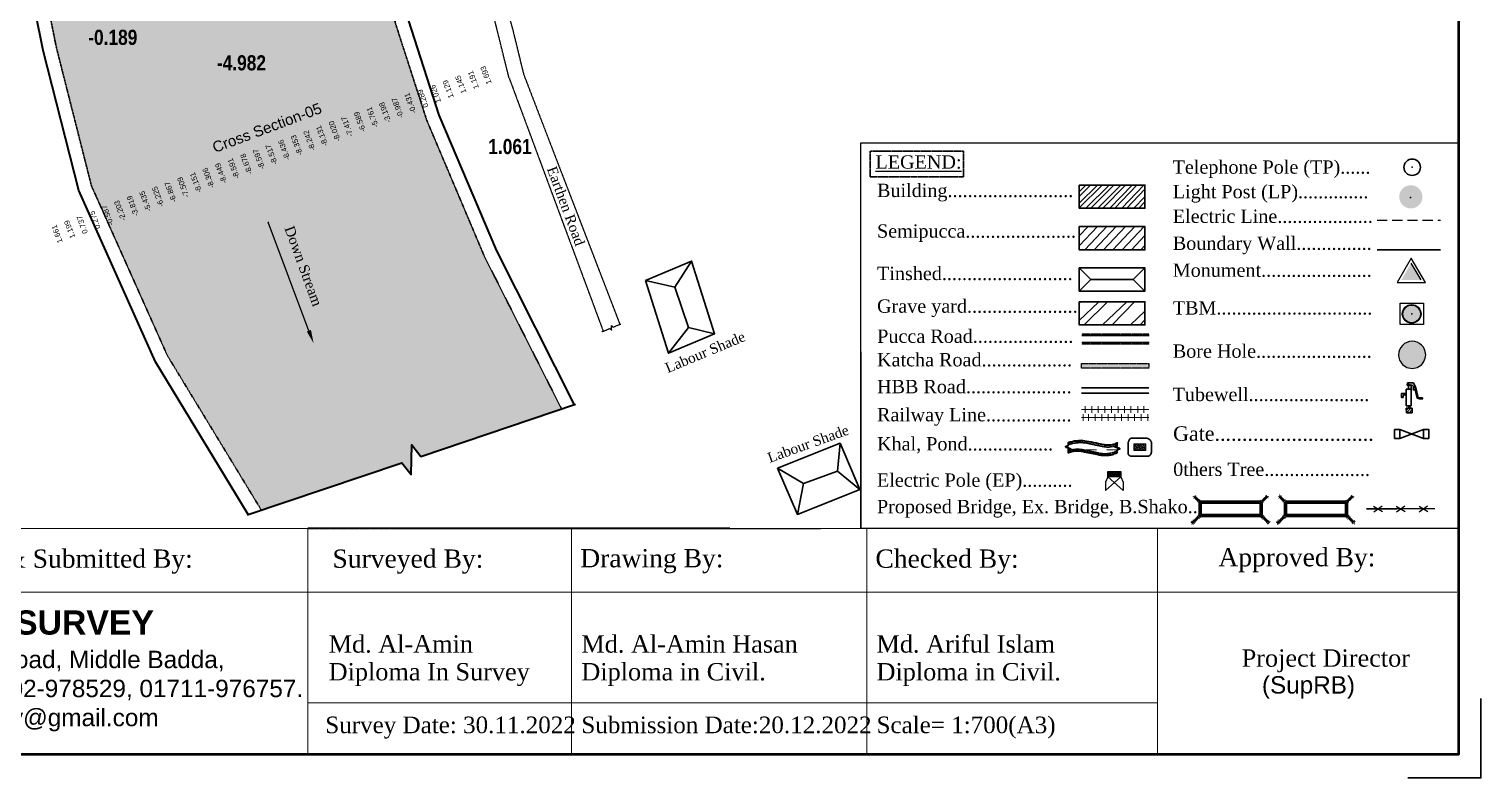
# Model space of a CAD drawing. Header units: inches. Extents: x 215676 to 3518780154, y 2761699 to 325936546.
# Drawn here: x 111645690 to 111861516, y 9910348 to 10021723 of the extents above; entities that cross this region are included whole.
import ezdxf
from ezdxf import colors
from ezdxf.entities.mleader import LeaderData, LeaderLine
from ezdxf.enums import TextEntityAlignment as Align
from ezdxf.math import Vec2, Vec3

# ---------------------------------------------------------------- set-up
doc = ezdxf.new("R2010")
doc.units = ezdxf.units.IN
doc.header["$LTSCALE"] = 20
doc.header["$MEASUREMENT"] = 0
doc.linetypes.add('DASHED', pattern=[0.75, 0.5, -0.25])
doc.linetypes.add('DASHED2', pattern=[0.375, 0.25, -0.125])
for name, color, linetype in [('BM_TBM', 1, 'Continuous'), ('BORE HOLE', 1, 'Continuous'), ('Chainage_TXT', 7, 'Continuous'), ('ELECTRIC POLE', 1, 'Continuous'), ('Electric_Line', 18, 'Continuous'), ('Grave yard', 88, 'Continuous'), ('HBB ROAD', 192, 'Continuous'), ('Layout_Text', 7, 'Continuous'), ('LIGHT_POST', 1, 'Continuous'), ('OTHER', 7, 'Continuous'), ('Pond', 132, 'Continuous'), ('proposed', 1, 'Continuous'), ('RL', 1, 'Continuous'), ('TBM', 1, 'Continuous'), ('Telephone_Pole', 70, 'Continuous'), ('Text', 7, 'Continuous'), ('TEXTO', 7, 'Continuous'), ('Tubewell', 112, 'Continuous')]:
    doc.layers.add(name, color=color, linetype=linetype)
for name, color, linetype, lineweight in [('Boundary wall', 3, 'Continuous', 30), ('BUILDING', 5, 'Continuous', 30), ('Ex. Bridge', 212, 'DASHED', 30), ('Gate', 7, 'Continuous', 30), ('KATCHA ROAD', 7, 'Continuous', 20), ('KHAL+RIVER BANK', 160, 'Continuous', 18), ('Pucca Road', 1, 'Continuous', 30), ('Railway Line', 220, 'Continuous', 25), ('SEMI_PUCCA', 66, 'Continuous', 30), ('SHED', 7, 'Continuous', 30), ('Water Body', 4, 'Continuous', 18), ('Water Line', 4, 'DASHED', 18)]:
    doc.layers.add(name, color=color, linetype=linetype, lineweight=lineweight)
doc.styles.add('MtXpl_Arial_Narrow', font='ARIALNB.TTF')
doc.styles.get("Standard").update_dxf_attribs({"font": 'times.ttf', "height": 1})
doc.styles.add('SWIS', font='times.ttf')
doc.styles.add('text', font='arial.ttf')
doc.styles.add('TR', font='times.ttf')

# ---------------------------------------------------------------- blocks, each defined once
blk = doc.blocks.new('sdfsd')
at = {"layer": 'Tubewell', "color": 0, "lineweight": 30}
for p, q in [((685271.43, 2622810.67), (685271.44, 2622808.78)), ((685271.99, 2622810.67), (685271.43, 2622810.67)), ((685271.57, 2622811.42), (685271.53, 2622811.13)), ((685271.53, 2622811.13), (685271.71, 2622811.08)), ((685271.65, 2622811.42), (685271.57, 2622811.42)), ((685271.65, 2622811.42), (685272.24, 2622811.4)), ((685271.71, 2622810.95), (685271.71, 2622811.21)), ((685271.71, 2622811.08), (685271.77, 2622811.12)), ((685271.71, 2622810.67), (685271.71, 2622810.95)), ((685271.91, 2622811.17), (685271.77, 2622811.12)), ((685272.11, 2622811.14), (685271.91, 2622811.17)), ((685271.98, 2622811.16), (685271.99, 2622810.67)), ((685272.01, 2622811.16), (685271.98, 2622811.16)), ((685271.99, 2622810.67), (685272.02, 2622810.67)), ((685272, 2622808.79), (685271.99, 2622810.67)), ((685272.02, 2622810.67), (685272.01, 2622811.16)), ((685272.27, 2622810.99), (685272.11, 2622811.14)), ((685272.21, 2622810.69), (685272.34, 2622810.75)), ((685272.26, 2622810.59), (685272.21, 2622810.69)), ((685272.24, 2622811.4), (685272.48, 2622810.92)), ((685272.43, 2622810.65), (685272.26, 2622810.59)), ((685272.34, 2622810.75), (685272.27, 2622810.99)), ((685272.56, 2622810.12), (685272.43, 2622810.65)), ((685272.48, 2622810.92), (685272.64, 2622810.36)), ((685271.07, 2622810.19), (685270.88, 2622810.18)), ((685270.88, 2622810.18), (685270.88, 2622809.78)), ((685270.88, 2622810.18), (685270.88, 2622810.18)), ((685270.88, 2622809.77), (685271.1, 2622809.78)), ((685271.43, 2622810.2), (685271.07, 2622810.19)), ((685271.1, 2622809.78), (685271.11, 2622810.06)), ((685271.11, 2622810.06), (685271.43, 2622810.06)), ((685272.68, 2622809.65), (685272.56, 2622810.12)), ((685272.64, 2622810.36), (685272.79, 2622809.73)), ((685272.93, 2622809.58), (685272.68, 2622809.65)), ((685272.79, 2622809.73), (685273.14, 2622809.71)), ((685273.3, 2622809.58), (685272.93, 2622809.58)), ((685273.14, 2622809.71), (685273.25, 2622809.76)), ((685273.25, 2622809.76), (685273.3, 2622809.58)), ((685271.44, 2622808.78), (685272, 2622808.79)), ((685271.44, 2622808.54), (685271.45, 2622808)), ((685272.1, 2622808.54), (685271.44, 2622808.54)), ((685271.45, 2622808.35), (685271.62, 2622808.54)), ((685271.45, 2622808.01), (685271.94, 2622808.54)), ((685271.45, 2622808), (685272.11, 2622808.01)), ((685271.72, 2622808.78), (685271.72, 2622808.54)), ((685271.72, 2622808.54), (685271.84, 2622808.54)), ((685271.76, 2622808.01), (685272.11, 2622808.38)), ((685271.84, 2622808.54), (685271.84, 2622808.78)), ((685272.08, 2622808.01), (685272.11, 2622808.04)), ((685272.11, 2622808.01), (685272.1, 2622808.54))]:
    blk.add_line(p, q, dxfattribs=at)
for centre, major_axis, ratio, start_param, end_param in [((685271.71, 2622811.21), (0.0253, 0.0253), 1, 6.28318530692002, 12.56637061409961), ((685270.99, 2622809.78), (0.111, 0.001), 0.503998, 3.140941, 6.283186)]:
    blk.add_ellipse(centre, major_axis=major_axis, ratio=ratio, start_param=start_param, end_param=end_param, dxfattribs=at)
blk = doc.blocks.new('eeee')
at = {"layer": 'ELECTRIC POLE'}
for p, q in [((353314.02, 2673550.96), (353313.7, 2673550.26)), ((353313.7, 2673549.12), (353315.74, 2673550.96)), ((353313.7, 2673550.26), (353313.7, 2673549.12)), ((353314.02, 2673551.65), (353315.74, 2673551.65)), ((353314.02, 2673550.96), (353314.02, 2673551.65)), ((353315.74, 2673550.96), (353314.02, 2673550.96)), ((353316.06, 2673549.12), (353314.02, 2673550.96)), ((353315.74, 2673551.65), (353315.74, 2673550.96)), ((353315.74, 2673550.96), (353316.06, 2673550.26)), ((353316.06, 2673550.26), (353316.06, 2673549.12))]:
    blk.add_line(p, q, dxfattribs=at)
blk.add_solid([(353314.02, 2673551.65), (353315.74, 2673551.65), (353314.02, 2673550.96), (353315.74, 2673550.96)], dxfattribs=at)
blk = doc.blocks.new('dsfsd')
at = {"layer": 'LIGHT_POST'}
h = blk.add_hatch(color=5, dxfattribs=at)
h.set_gradient(color1=(0, 0, 255), color2=(56, 172, 6), tint=1, name='SPHERICAL')
edge = h.paths.add_edge_path()
edge.add_ellipse((726561.434, 2601765.061), major_axis=(-0.522, 0.522), ratio=1, start_angle=225, end_angle=405)
edge.add_ellipse((726561.434, 2601765.061), major_axis=(-0.522, 0.522), ratio=1, start_angle=45, end_angle=225)
blk.add_point((726561.423, 2601765.025), dxfattribs=at)
blk = doc.blocks.new('dffmhdsrt')
at = {"layer": 'RL', "lineweight": 5, "style": 'text'}
for s, p in [('1.661', (773047.05, 2500611.95)), ('1.199', (773049.05, 2500611.95)), ('0.737', (773051.05, 2500611.95)), ('0.275', (773053.05, 2500611.95)), ('-0.587', (773055.05, 2500611.95)), ('-2.203', (773057.05, 2500611.95)), ('-3.819', (773059.05, 2500611.95)), ('-5.435', (773061.05, 2500611.95)), ('-6.225', (773063.05, 2500611.95)), ('-6.867', (773065.05, 2500611.95)), ('-7.509', (773067.05, 2500611.95)), ('-8.151', (773069.05, 2500611.95)), ('-8.306', (773071.05, 2500611.95)), ('-8.449', (773073.05, 2500611.95)), ('-8.591', (773075.05, 2500611.95)), ('-8.678', (773077.05, 2500611.95)), ('-8.597', (773079.05, 2500611.95)), ('-8.517', (773081.05, 2500611.95)), ('-8.436', (773083.05, 2500611.95)), ('-8.353', (773085.05, 2500611.95)), ('-8.242', (773087.05, 2500611.95)), ('-8.131', (773089.05, 2500611.95)), ('-8.020', (773091.05, 2500611.95)), ('-7.417', (773093.05, 2500611.95)), ('-6.589', (773095.05, 2500611.95)), ('-5.761', (773097.05, 2500611.95)), ('-3.198', (773099.05, 2500611.95)), ('-0.987', (773101.05, 2500611.95)), ('-0.431', (773103.05, 2500611.95)), ('0.289', (773105.05, 2500611.95)), ('1.026', (773107.05, 2500611.95)), ('1.129', (773109.05, 2500611.95)), ('1.145', (773111.05, 2500611.95)), ('1.191', (773113.05, 2500611.95)), ('1.693', (773115.05, 2500611.95))]:
    blk.add_text(s, height=0.8, rotation=90, dxfattribs=at).set_placement(p, align=Align.MIDDLE_CENTER)

msp = doc.modelspace()

# ---------------------------------------------------------------- hatches: boundary and pattern name
at = {"layer": 'BM_TBM', "ltscale": 0.2}
h = msp.add_hatch(color=2, dxfattribs=at)
h.set_gradient(color1=(255, 255, 0), color2=(255, 255, 92), one_color=1, tint=0.68)
edge = h.paths.add_edge_path()
edge.add_ellipse((111851216, 9979351), major_axis=(942, 942), ratio=1, start_angle=0, end_angle=360)
h = msp.add_hatch(color=2, dxfattribs=at)
h.set_gradient(color1=(255, 255, 0), color2=(255, 255, 92), one_color=1, tint=0.68)
edge = h.paths.add_edge_path()
edge.add_ellipse((111851216, 9979351), major_axis=(942, 942), ratio=1, start_angle=0, end_angle=360)
at = {"layer": 'BORE HOLE', "ltscale": 0.2}
msp.add_hatch(color=256, dxfattribs=at).paths.add_polyline_path([(111853144, 9974043, 1), (111849424, 9972497, 1)])
at = {"layer": 'BUILDING', "lineweight": 20, "ltscale": 0.2}
h = msp.add_hatch(dxfattribs=at)
h.set_pattern_fill('ANSI32', color=256, scale=3371.745232, style=0)
h.set_pattern_definition([(45, (-285288904.3, -2994884783.1), (-894.0689693, 894.0689693), []), (45, (-285288308.2, -2994884783.1), (-894.0689693, 894.0689693), [])])
h.paths.add_polyline_path([(111801795, 9998517), (111811569, 9998517), (111811569, 9995059), (111801795, 9995059)])
edge = h.paths.add_edge_path(flags=17)
edge.add_line((111801795, 9998450), (111801862, 9998517))
at = {"layer": 'Grave yard', "lineweight": 25, "ltscale": 0.2}
h = msp.add_hatch(dxfattribs=at)
h.set_pattern_fill('ANSI32', color=256, scale=7867.436202)
h.set_pattern_definition([(45, (-660726829.5, -2490519583), (-2086.1690583, 2086.1690583), []), (45, (-660725438.7, -2490519583), (-2086.1690583, 2086.1690583), [])])
h.paths.add_polyline_path([(111801795, 9981178), (111811569, 9981178), (111811569, 9977720), (111801795, 9977720)])
edge = h.paths.add_edge_path()
edge.add_line((111811552, 9977720), (111811569, 9977737))
at = {"layer": 'KATCHA ROAD', "linetype": 'DASHED2', "lineweight": 25, "ltscale": 2}
msp.add_hatch(color=256, dxfattribs=at).paths.add_polyline_path([(111802137, 9971964), (111812154, 9971964), (111812154, 9971268), (111802137, 9971268)])
at = {"layer": 'SEMI_PUCCA', "lineweight": 25, "ltscale": 0.2}
h = msp.add_hatch(dxfattribs=at)
h.set_pattern_fill('ANSI31', color=256, scale=7867.436202)
h.set_pattern_definition([(45, (-226159512.9, -3609152948.2), (-695.3896861, 695.3896861), [])])
h.paths.add_polyline_path([(111801795, 9992343), (111811569, 9992343), (111811569, 9988885), (111801795, 9988885)])
edge = h.paths.add_edge_path()
edge.add_line((111811552, 9988885), (111811569, 9988902))
at = {"layer": 'Water Line', "linetype": 'Continuous', "lineweight": 9, "ltscale": 15, "true_color": 0x7aafdf}
h = msp.add_hatch(dxfattribs=at)
h.set_pattern_fill('ANSI33', color=143, scale=8000, angle=25)
h.set_pattern_definition([(70, (-660726829.5, -2490519582.9), (-1879.3852416, 684.0402867), []), (70, (-660725547.8, -2490518985.2), (-1879.3852416, 684.0402867), [1000, -500])])
h.paths.add_polyline_path([(111698686, 10106720), (111703831, 10147010), (111674947, 10147182), (111674209, 10149247), (111672685, 10145135), (111671947, 10147200), (111643068, 10147372), (111641080, 10133921), (111639459, 10123324), (111638763, 10104002), (111639726, 10086913), (111641247, 10065253), (111641417, 10064128), (111696631, 10059825), (111696488, 10073361), (111697961, 10093955)])
h.paths.add_polyline_path([(111696631, 10059825), (111641417, 10064128), (111642394, 10057649), (111696820, 10052655), (111696684, 10054856)])
h.paths.add_polyline_path([(111696820, 10052655), (111642394, 10057649), (111643670, 10049186), (111649748, 10018993), (111654974, 9998380), (111666256, 9973153), (111680225, 9950177), (111701104, 9957213), (111702473, 9955499), (111702578, 9959884), (111703947, 9958171), (111724854, 9965216), (111713389, 9987882), (111704795, 10008198), (111700132, 10022643), (111697639, 10039384)])
h.paths.add_polyline_path([(111661338, 10126598), (111662249, 10115112), (111666172, 10115724), (111665261, 10127211)], flags=16)

# ---------------------------------------------------------------- linework, layer by layer
at = {"linetype": 'DASHED', "lineweight": 30}
for p, q in [((111784604, 10003582, 0), (111770708, 10003582, 0)), ((111784604, 9999762, 0), (111784604, 10003582, 0)), ((111770708, 9999762, 0), (111784604, 9999762, 0))]:
    msp.add_line(p, q, dxfattribs=at)
at = {"linetype": 'DASHED', "lineweight": 25}
for p, q in [((111858224, 9983467, 0), (111858224, 9947473, 0)), ((111687117, 9947470, 0), (111740170, 9947470, 0))]:
    msp.add_line(p, q, dxfattribs=at)
at = {"lineweight": 15}
for p, q in [((111769336, 9947471, 0), (111769336, 9973715, 0)), ((111505424, 9947470, 0), (111858224, 9947470, 0)), ((111726340, 9947470, 0), (111726340, 9913893, 0)), ((111770216, 9947470, 0), (111770216, 9913892, 0)), ((111813452, 9947470, 0), (111813452, 9913892, 0)), ((111858224, 9947470, 0), (111858224, 9913892, 0)), ((111857917, 9937978, 0), (111600076, 9937979, 0)), ((111813452, 9921532, 0), (111687117, 9921533, 0))]:
    msp.add_line(p, q, dxfattribs=at)
at = {"lineweight": 25}
for p, q in [((111769336, 9973714, 0), (111769336, 9947470, 0)), ((111700387, 9947464, 0), (111763318, 9947464, 0))]:
    msp.add_line(p, q, dxfattribs=at)
msp.add_lwpolyline([(111505424, 9913893), (111858224, 9913893), (111858224, 10163373), (111505424, 10163373)], close=True)
at = {"lineweight": 50}
msp.add_lwpolyline([(111505424, 9913893), (111858224, 9913893), (111858224, 10163373), (111505424, 10163373)], close=True, dxfattribs=at)
at = {"lineweight": 25, "elevation": 0}
for points in [[(111769336, 10004783), (111858224, 10004783)], [(111858224, 10004781), (111858224, 9947471), (111858224, 9983467)]]:
    msp.add_lwpolyline(points, dxfattribs=at)
at = {"elevation": 0}
msp.add_lwpolyline([(111769336, 10004783), (111858224, 10004783), (111858224, 9947471), (111769336, 9947471)], close=True, dxfattribs=at)
at = {"linetype": 'DASHED', "lineweight": 30, "elevation": 0}
msp.add_lwpolyline([(111770708, 10003582), (111770708, 9999762)], close=True, dxfattribs=at)
at = {"lineweight": 15, "elevation": 0}
msp.add_lwpolyline([(111858224, 9963863), (111858224, 9947471)], dxfattribs=at)
at = {"elevation": 636}
msp.add_lwpolyline([(111854653, 9950369), (111844520, 9950369), (111849033, 9950369)], dxfattribs=at)
at = {"lineweight": 25}
msp.add_lwpolyline([(111749883, 9947472), (111687117, 9947472)], close=True, dxfattribs=at)
at = {"lineweight": 15}
msp.add_lwpolyline([(111687117, 9913893), (111687117, 9947470), (111749884, 9947470)], dxfattribs=at)
at = {"layer": 'BM_TBM', "elevation": -2754}
msp.add_lwpolyline([(111849516, 9980970), (111852959, 9980970), (111852959, 9977775), (111849516, 9977775)], close=True, dxfattribs=at)
at = {"layer": 'BM_TBM'}
for major_axis, start_param, end_param in [((942, 942), 5.497787143045644, 11.78097245022523), ((942, 942), 5.497787143045644, 11.78097245022523), ((-988, 988), 3.9269908, 10.2101761), ((-988, 988), 3.9269908, 10.2101761), ((972, 972), 5.497787143196285, 11.78097245037587), ((972, 972), 5.497787143196285, 11.78097245037587), ((957, 957), 5.497787143116517, 11.7809724502961), ((957, 957), 5.497787143116517, 11.7809724502961), ((-926, 926), 3.9269908, 10.2101761), ((-926, 926), 3.9269908, 10.2101761)]:
    msp.add_ellipse((111851216, 9979351, 9179), major_axis=major_axis, ratio=1, start_param=start_param, end_param=end_param, dxfattribs=at)
msp.add_point((111851216, 9979351, 9179), dxfattribs=at)
msp.add_point((111851216, 9979351, 9179), dxfattribs=at)
at = {"layer": 'BORE HOLE', "elevation": 0}
msp.add_lwpolyline([(111853144, 9974043, 1), (111849424, 9972497, 1)], format="xyb", close=True, dxfattribs=at)
at = {"layer": 'Boundary wall', "lineweight": 30}
msp.add_line((111846091, 9988869, 0), (111855515, 9988869, 0), dxfattribs=at)
at = {"layer": 'BUILDING', "lineweight": 20}
msp.add_line((111801795, 9998450, 0), (111801862, 9998517, 0), dxfattribs=at)
at = {"layer": 'BUILDING', "lineweight": 30, "elevation": 0}
msp.add_lwpolyline([(111801795, 9998517), (111811569, 9998517), (111811569, 9995059), (111801795, 9995059)], close=True, dxfattribs=at)
at = {"layer": 'Defpoints', "color": 1, "linetype": 'Continuous', "lineweight": 30}
msp.add_lwpolyline([(111861516, 9922173), (111861511, 9910348), (111850624, 9910353)], dxfattribs=at)
at = {"layer": 'Electric_Line', "color": 6, "linetype": 'DASHED2', "lineweight": 25, "ltscale": 300}
msp.add_line((111846091, 9993322, 0), (111855515, 9993322, 0), dxfattribs=at)
at = {"layer": 'Ex. Bridge', "linetype": 'DASHED', "lineweight": 100, "ltscale": 2, "extrusion": (-1.4067e-14, -0.31995, 0.947434), "elevation": -3183019}
for points in [[(111842466, 9429514), (111841508, 9428556), (111841508, 9426495), (111832483, 9426495), (111832483, 9428556), (111831525, 9429514)], [(111831244, 9425256), (111832483, 9426495), (111832483, 9428556), (111841508, 9428556), (111841508, 9426495), (111842747, 9425256)]]:
    msp.add_lwpolyline(points, dxfattribs=at)
at = {"layer": 'Gate'}
for p, q in [((111852959, 9962185, 0), (111849471, 9960841, 0)), ((111849471, 9962185, 0), (111852959, 9960841, 0))]:
    msp.add_line(p, q, dxfattribs=at)
at = {"layer": 'Gate', "lineweight": 30, "elevation": 0}
for points in [[(111848681, 9962185), (111849471, 9962185), (111849471, 9960841), (111848681, 9960841)], [(111852959, 9962185), (111853748, 9962185), (111853748, 9960841), (111852959, 9960841)]]:
    msp.add_lwpolyline(points, close=True, dxfattribs=at)
at = {"layer": 'Grave yard', "lineweight": 30, "elevation": 0}
msp.add_lwpolyline([(111801795, 9981178), (111811569, 9981178), (111811569, 9977720), (111801795, 9977720)], close=True, dxfattribs=at)
at = {"layer": 'HBB ROAD', "lineweight": 30, "ltscale": 180}
for p, q in [((111802137, 9968347, 0), (111812154, 9968347, 0)), ((111812154, 9967551, 0), (111802137, 9967551, 0))]:
    msp.add_line(p, q, dxfattribs=at)
at = {"layer": 'KATCHA ROAD', "linetype": 'DASHED2', "lineweight": 25, "ltscale": 2}
for p, q in [((111732290, 9976929, 6926), (111732259, 9977659, 6926)), ((111732259, 9977659, 6926), (111732506, 9977389, 6926)), ((111732043, 9977198, 6926), (111732290, 9976929, 6926)), ((111812184, 9976356, 0), (111802167, 9976356, 0)), ((111812184, 9974867, 0), (111802167, 9974867, 0))]:
    msp.add_line(p, q, dxfattribs=at)
for points, elevation in [([(111717061, 10014417), (111714943, 10022924), (111712663, 10033577), (111712126, 10041101), (111712062, 10047585), (111712251, 10048922), (111715076, 10050871), (111716645, 10052374), (111718771, 10055221), (111718771, 10055221)], 10989), ([(111724952, 10051976), (111720720, 10052367), (111717784, 10050313), (111715747, 10046549), (111714848, 10041517), (111714669, 10034865), (111715641, 10028691), (111717615, 10021507), (111719207, 10014973), (111733512, 9977805)], 10989), ([(111717061, 10014417), (111731037, 9976783)], 2863), ([(111732506, 9977389), (111733678, 9977874)], 6926), ([(111730871, 9976714), (111732043, 9977198)], 2863)]:
    msp.add_lwpolyline(points, dxfattribs=dict(at, elevation=elevation))
at = {"layer": 'KATCHA ROAD', "linetype": 'DASHED2', "lineweight": 25, "ltscale": 2, "elevation": 0}
msp.add_lwpolyline([(111802137, 9971964), (111812154, 9971964), (111812154, 9971268), (111802137, 9971268)], close=True, dxfattribs=at)
at = {"layer": 'KHAL+RIVER BANK', "lineweight": 40, "ltscale": 15}
for points in [[(111678283, 9949522), (111664481, 9972221), (111653078, 9997721), (111647797, 10018550), (111641699, 10048840), (111639258, 10065034), (111637730, 10086786), (111636761, 10103982), (111637464, 10123512), (111639102, 10134218), (111641048, 10147384)], [(111726769, 9965861), (111715204, 9988724), (111706672, 10008896), (111702086, 10023101), (111699630, 10039593), (111698683, 10054929), (111698489, 10073300), (111699957, 10093827), (111700679, 10106536), (111705846, 10146998)], [(111678112, 9949465), (111701104, 9957213), (111702473, 9955499), (111702578, 9959884), (111703947, 9958171), (111726939, 9965919)]]:
    msp.add_lwpolyline(points, dxfattribs=at)
msp.add_ellipse((111812826, 10005185, 0), major_axis=(33546, 33546), ratio=1, start_param=3.7031152, end_param=3.7490135, dxfattribs=at)
msp.add_rational_spline([(111804427, 9958494, 0), (111805987, 9958052, 0), (111807460, 9958728, 0), (111807460, 9958949, 0), (111807460, 9959171, 0), (111807654, 9959241, 0), (111807847, 9959311, 0), (111807460, 9959452, 0), (111807074, 9959593, 0), (111807267, 9959663, 0), (111807460, 9959733, 0), (111807460, 9959948, 0), (111807460, 9960163, 0), (111806355, 9959587, 0), (111805163, 9959951, 0), (111804070, 9960146, 0), (111802988, 9960393, 0), (111801584, 9960646, 0), (111800231, 9960196, 0), (111800182, 9960180, 0), (111800132, 9960163, 0), (111800132, 9959948, 0), (111800132, 9959733, 0), (111799939, 9959663, 0), (111799746, 9959593, 0), (111800132, 9959452, 0), (111800519, 9959311, 0), (111800325, 9959241, 0), (111800132, 9959171, 0), (111800132, 9958956, 0), (111800132, 9958741, 0), (111800182, 9958757, 0), (111800231, 9958774, 0), (111801243, 9959111, 0), (111802294, 9958928, 0)], [1, 0.938247027296, 1, 1, 1, 1, 1, 1, 1, 1, 1, 1, 1, 0.9255718505, 1, 0.999710047853, 1, 0.968943318999, 1, 1, 1, 1, 1, 1, 1, 1, 1, 1, 1, 1, 1, 1, 1, 0.969774783837, 1], degree=2, knots=[0, 0, 0, 0.7065365, 0.7065365, 1.7065365, 1.7065365, 2.7065365, 2.7065365, 3.7065365, 3.7065365, 4.7065365, 4.7065365, 5.7065365, 5.7065365, 6.4830424, 6.4830424, 6.531206, 6.531206, 7.0309561, 7.0309561, 8.0309561, 8.0309561, 9.0309561, 9.0309561, 10.0309561, 10.0309561, 11.0309561, 11.0309561, 12.0309561, 12.0309561, 13.0309561, 13.0309561, 14.0309561, 14.0309561, 14.5239366, 14.5239366, 14.5239366], dxfattribs=at)
at = {"layer": 'OTHER'}
for p, q in [((111845559, 9950782, 636), (111846860, 9949956, 636)), ((111845595, 9949904, 636), (111846823, 9950835, 636)), ((111848936, 9950782, 636), (111850237, 9949956, 636)), ((111848973, 9949904, 636), (111850201, 9950835, 636)), ((111852314, 9950782, 636), (111853615, 9949956, 636)), ((111852351, 9949904, 636), (111853579, 9950835, 636))]:
    msp.add_line(p, q, dxfattribs=at)
at = {"layer": 'Pond', "lineweight": 30}
msp.add_rational_spline([(111809054, 9960214, 0), (111809054, 9960214, 0), (111809054, 9959739, 0), (111809054, 9959264, 0), (111809054, 9958789, 0), (111809033, 9958637, 0), (111809077, 9958490, 0), (111809178, 9958375, 0), (111809279, 9958259, 0), (111809419, 9958196, 0), (111809572, 9958196, 0), (111810322, 9958196, 0), (111811072, 9958196, 0), (111811822, 9958196, 0), (111811998, 9958166, 0), (111812171, 9958213, 0), (111812308, 9958329, 0), (111812444, 9958445, 0), (111812519, 9958607, 0), (111812519, 9958786, 0), (111812519, 9959294, 0), (111812519, 9959802, 0), (111812519, 9960310, 0), (111812374, 9960682, 0), (111812040, 9960901, 0), (111811641, 9960887, 0), (111811022, 9960887, 0), (111810403, 9960887, 0), (111809784, 9960887, 0), (111809593, 9960902, 0), (111809412, 9960840, 0), (111809271, 9960710, 0), (111809054, 9960214, 0), (111809054, 9960214, 0)], [1, 1, 1, 1, 1, 0.940358894327, 0.940358894327, 1, 0.940358894327, 0.940358894327, 1, 1, 1, 1, 0.938106588185, 0.938106588185, 1, 0.938106588185, 0.938106588185, 1, 1, 1, 1, 0.876912348692, 0.876912348692, 1, 1, 1, 1, 0.943928571938, 0.943928571938, 1, 1, 1], degree=3, knots=[0, 0, 0, 0, 0.5, 1, 1, 1, 1.852424, 1.852424, 1.852424, 2.7048479, 2.7048479, 2.7048479, 3.7048479, 3.7048479, 3.7048479, 4.5734713, 4.5734713, 4.5734713, 5.4420947, 5.4420947, 5.4420947, 6.4420947, 6.4420947, 6.4420947, 7.6769565, 7.6769565, 7.6769565, 8.6769565, 8.6769565, 8.6769565, 9.503096, 9.503096, 10.3292356, 10.3292356, 10.3292356, 10.3292356], dxfattribs=at)
at = {"layer": 'proposed', "linetype": 'DASHED', "lineweight": 100, "ltscale": 2, "extrusion": (-1.4067e-14, -0.31995, 0.947434), "elevation": -3183019}
for points in [[(111829778, 9429514), (111828821, 9428556), (111828821, 9426495), (111819795, 9426495), (111819795, 9428556), (111818837, 9429514)], [(111818557, 9425256), (111819795, 9426495), (111819795, 9428556), (111828821, 9428556), (111828821, 9426495), (111830059, 9425256)]]:
    msp.add_lwpolyline(points, dxfattribs=at)
at = {"layer": 'Pucca Road', "ltscale": 0.5}
for p, q in [((111802167, 9976136, 0), (111812184, 9976136, 0)), ((111812184, 9975086, 0), (111802167, 9975086, 0))]:
    msp.add_line(p, q, dxfattribs=at)
at = {"layer": 'Railway Line', "lineweight": 15}
for p, q in [((111812154, 9965139, 0), (111802137, 9965139, 0)), ((111802689, 9964662, 0), (111802689, 9965633, 0)), ((111803669, 9964664, 0), (111803669, 9965635, 0)), ((111804618, 9964664, 0), (111804618, 9965635, 0)), ((111805610, 9964664, 0), (111805610, 9965635, 0)), ((111806611, 9964664, 0), (111806611, 9965635, 0)), ((111807571, 9964664, 0), (111807571, 9965635, 0)), ((111808544, 9964664, 0), (111808544, 9965635, 0)), ((111809472, 9964664, 0), (111809472, 9965635, 0)), ((111810494, 9964664, 0), (111810494, 9965635, 0)), ((111811412, 9964664, 0), (111811412, 9965635, 0)), ((111802137, 9963961, 0), (111812154, 9963961, 0)), ((111802381, 9963449, 0), (111802381, 9964438, 0)), ((111803195, 9963449, 0), (111803195, 9964438, 0)), ((111804165, 9963449, 0), (111804165, 9964438, 0)), ((111805135, 9963449, 0), (111805135, 9964438, 0)), ((111806094, 9963449, 0), (111806094, 9964438, 0)), ((111807086, 9963449, 0), (111807086, 9964438, 0)), ((111808059, 9963449, 0), (111808059, 9964438, 0)), ((111809050, 9963449, 0), (111809050, 9964438, 0)), ((111810020, 9963449, 0), (111810020, 9964438, 0)), ((111811011, 9963449, 0), (111811011, 9964438, 0)), ((111811975, 9963449, 0), (111811975, 9964438, 0))]:
    msp.add_line(p, q, dxfattribs=at)
at = {"layer": 'SEMI_PUCCA', "lineweight": 20}
msp.add_line((111811552, 9988885, 0), (111811569, 9988902, 0), dxfattribs=at)
at = {"layer": 'SEMI_PUCCA', "lineweight": 30, "elevation": 0}
msp.add_lwpolyline([(111801795, 9992343), (111811569, 9992343), (111811569, 9988885), (111801795, 9988885)], close=True, dxfattribs=at)
at = {"layer": 'SHED', "lineweight": 30}
for p, q in [((111801795, 9982743, 0), (111801795, 9986201, 0)), ((111803542, 9984472, 0), (111809821, 9984472, 0))]:
    msp.add_line(p, q, dxfattribs=at)
for points in [[(111737329, 9984310), (111744181, 9987213), (111747592, 9976401), (111740740, 9973498)], [(111756953, 9956413), (111766245, 9960134), (111769205, 9953260), (111759913, 9949539)]]:
    msp.add_lwpolyline(points, close=True, dxfattribs=at)
for points in [[(111737329, 9984310), (111741699, 9983322), (111744181, 9987213), (111741699, 9983322), (111743730, 9977316), (111740740, 9973498), (111743730, 9977316), (111747592, 9976401)], [(111756953, 9956413), (111760830, 9954119), (111759913, 9949539), (111760830, 9954119), (111765842, 9955962), (111766245, 9960134), (111765842, 9955962), (111769205, 9953260)]]:
    msp.add_lwpolyline(points, dxfattribs=at)
at = {"layer": 'SHED', "lineweight": 30, "elevation": 0}
msp.add_lwpolyline([(111803542, 9984472), (111801795, 9986201), (111811569, 9986201), (111811569, 9982743), (111801795, 9982743)], close=True, dxfattribs=at)
msp.add_lwpolyline([(111811569, 9986201), (111809821, 9984472), (111811569, 9982743)], dxfattribs=at)
at = {"layer": 'TBM'}
msp.add_line((111852631, 9984412, 67321), (111851155, 9986917, 67321), dxfattribs=at)
at = {"layer": 'TBM', "lineweight": 25, "elevation": 67321}
msp.add_lwpolyline([(111851155, 9987627), (111849048, 9984052), (111853262, 9984052)], close=True, dxfattribs=at)
at = {"layer": 'TBM'}
msp.add_solid([(111849679, 9984412, 67321), (111852631, 9984412, 67321), (111851155, 9986917, 67321)], dxfattribs=at)
at = {"layer": 'Telephone_Pole', "lineweight": 30}
msp.add_ellipse((111851293, 10001169, 0), major_axis=(865, 865), ratio=1, start_param=1.5707963, end_param=7.8539816, dxfattribs=at)
at = {"layer": 'Telephone_Pole'}
msp.add_point((111851293, 10001169, 0), dxfattribs=at)
at = {"layer": 'Water Body', "linetype": 'DASHED2', "lineweight": 30, "ltscale": 15}
for points in [[(111680225, 9950177), (111666256, 9973153), (111654974, 9998380), (111649748, 10018993), (111643670, 10049186), (111641247, 10065253), (111639726, 10086913), (111638763, 10104002), (111639459, 10123324), (111641080, 10133921), (111643068, 10147372)], [(111724854, 9965216), (111713389, 9987882), (111704795, 10008198), (111700132, 10022643), (111697639, 10039384), (111696684, 10054856), (111696488, 10073361), (111697961, 10093955), (111698686, 10106720), (111703831, 10147010)]]:
    msp.add_lwpolyline(points, dxfattribs=at)
for points, weights, knots in [([(111807460, 9959877, 0), (111806322, 9959332, 0), (111805113, 9959695, 0), (111804024, 9959890, 0), (111802945, 9960136, 0), (111801597, 9960378, 0), (111800298, 9959946, 0), (111800215, 9959918, 0), (111800132, 9959891, 0)], [1, 0.932525707428, 1, 0.999714569868, 1, 0.969054367329, 1, 1, 1], [0, 0, 0, 0.7389021, 0.7389021, 0.7866886, 0.7866886, 1.2855399, 1.2855399, 2.2855399, 2.2855399, 2.2855399]), ([(111807460, 9958990, 0), (111806022, 9958283, 0), (111804481, 9958724, 0), (111803405, 9958917, 0), (111802340, 9959160, 0), (111801228, 9959355, 0), (111800156, 9958998, 0), (111800144, 9958994, 0), (111800132, 9958990, 0)], [1, 0.933133648373, 1, 0.999732328827, 1, 0.969604215401, 1, 1, 1], [0, 0, 0, 0.7355277, 0.7355277, 0.7818036, 0.7818036, 1.2761802, 1.2761802, 2.2761802, 2.2761802, 2.2761802])]:
    msp.add_rational_spline(points, weights, degree=2, knots=knots, dxfattribs=at)
at = {"layer": 'Water Line'}
msp.add_line((111800132, 9959124, 4136), (111800616, 9959124, 4136), dxfattribs=at)
at = {"layer": 'Water Line', "color": 152, "true_color": 0x2776bb}
for p, q in [((111802849, 9959124, 4136), (111804356, 9959124, 4136)), ((111805864, 9959124, 4136), (111807371, 9959124, 4136))]:
    msp.add_line(p, q, dxfattribs=at)
at = {"layer": 'Water Line', "color": 143, "linetype": 'Continuous', "lineweight": 9, "ltscale": 15, "true_color": 0x7aafdf}
for p, q in [((111809892, 9959995, 0), (111809946, 9960048, 0)), ((111809892, 9959806, 0), (111810011, 9959925, 0)), ((111809892, 9959617, 0), (111809940, 9959666, 0)), ((111809892, 9959052, 0), (111810058, 9959218, 0)), ((111809893, 9959242, 0), (111810129, 9959477, 0)), ((111809917, 9959454, 0), (111809917, 9959454, 0)), ((111809964, 9959501, 0), (111810200, 9959736, 0)), ((111809987, 9959713, 0), (111809987, 9959713, 0)), ((111810035, 9959760, 0), (111810270, 9959996, 0)), ((111810058, 9959972, 0), (111810058, 9959972, 0)), ((111810082, 9959053, 0), (111810317, 9959289, 0)), ((111810105, 9960019, 0), (111810134, 9960048, 0)), ((111810105, 9959265, 0), (111810105, 9959265, 0)), ((111810152, 9959312, 0), (111810388, 9959548, 0)), ((111810176, 9959524, 0), (111810176, 9959524, 0)), ((111810223, 9959571, 0), (111810459, 9959807, 0)), ((111810247, 9959784, 0), (111810247, 9959784, 0)), ((111810294, 9959831, 0), (111810511, 9960048, 0)), ((111810294, 9959077, 0), (111810294, 9959077, 0)), ((111810317, 9960043, 0), (111810317, 9960043, 0)), ((111810341, 9959124, 0), (111810577, 9959359, 0)), ((111810365, 9959336, 0), (111810365, 9959336, 0)), ((111810412, 9959383, 0), (111810647, 9959619, 0)), ((111810435, 9959595, 0), (111810435, 9959595, 0)), ((111810440, 9959034, 0), (111810506, 9959100, 0)), ((111810482, 9959642, 0), (111810718, 9959878, 0)), ((111810506, 9959854, 0), (111810506, 9959854, 0)), ((111810553, 9959901, 0), (111810700, 9960048, 0)), ((111810553, 9959147, 0), (111810553, 9959147, 0)), ((111810600, 9959194, 0), (111810836, 9959430, 0)), ((111810624, 9959407, 0), (111810624, 9959407, 0)), ((111810628, 9959034, 0), (111810765, 9959171, 0)), ((111810671, 9959454, 0), (111810907, 9959689, 0)), ((111810694, 9959666, 0), (111810694, 9959666, 0)), ((111810742, 9959713, 0), (111810977, 9959949, 0)), ((111810765, 9959925, 0), (111810765, 9959925, 0)), ((111810812, 9959972, 0), (111810889, 9960048, 0)), ((111810812, 9959218, 0), (111810812, 9959218, 0)), ((111810817, 9959034, 0), (111811024, 9959242, 0)), ((111810859, 9959265, 0), (111811095, 9959501, 0)), ((111810883, 9959477, 0), (111810883, 9959477, 0)), ((111810930, 9959524, 0), (111811166, 9959760, 0)), ((111810954, 9959736, 0), (111810954, 9959736, 0)), ((111811001, 9959784, 0), (111811237, 9960019, 0)), ((111811024, 9959996, 0), (111811024, 9959996, 0)), ((111811048, 9959077, 0), (111811284, 9959312, 0)), ((111811072, 9960043, 0), (111811077, 9960048, 0)), ((111811072, 9959289, 0), (111811072, 9959289, 0)), ((111811119, 9959336, 0), (111811354, 9959571, 0)), ((111811142, 9959548, 0), (111811142, 9959548, 0)), ((111811189, 9959595, 0), (111811425, 9959831, 0)), ((111811194, 9959034, 0), (111811213, 9959053, 0)), ((111811213, 9959807, 0), (111811213, 9959807, 0)), ((111811260, 9959854, 0), (111811454, 9960048, 0)), ((111811260, 9959100, 0), (111811260, 9959100, 0)), ((111811307, 9959147, 0), (111811543, 9959383, 0)), ((111811331, 9959359, 0), (111811331, 9959359, 0)), ((111811378, 9959407, 0), (111811614, 9959642, 0)), ((111811382, 9959034, 0), (111811472, 9959124, 0)), ((111811402, 9959619, 0), (111811402, 9959619, 0)), ((111811449, 9959666, 0), (111811681, 9959898, 0)), ((111811472, 9959878, 0), (111811472, 9959878, 0)), ((111811519, 9959925, 0), (111811643, 9960048, 0)), ((111811519, 9959171, 0), (111811519, 9959171, 0)), ((111811566, 9959218, 0), (111811681, 9959333, 0)), ((111811571, 9959034, 0), (111811681, 9959144, 0)), ((111811590, 9959430, 0), (111811590, 9959430, 0)), ((111811637, 9959477, 0), (111811681, 9959521, 0)), ((111811661, 9959689, 0), (111811661, 9959689, 0))]:
    msp.add_line(p, q, dxfattribs=at)
at = {"layer": 'Water Line', "color": 143, "linetype": 'DASHED2', "lineweight": 9, "ltscale": 15, "true_color": 0x7aafdf}
msp.add_rational_spline([(111809892, 9960048, 0), (111809892, 9959541, 0), (111809892, 9959034, 0), (111810787, 9959034, 0), (111811681, 9959034, 0), (111811681, 9959541, 0), (111811681, 9960049, 0), (111811673, 9960049, 0), (111811665, 9960048, 0), (111810779, 9960048, 0), (111809892, 9960048, 0)], [1, 1, 1, 1, 1, 1, 1, 0.993374994768, 1, 1, 1], degree=2, knots=[0, 0, 0, 1, 1, 2, 2, 3, 3, 3.2303447, 3.2303447, 4.2303447, 4.2303447, 4.2303447], dxfattribs=at)

# ---------------------------------------------------------------- block references
for name, p, xscale, yscale, zscale in [('dsfsd', (-1585789221, -6069133000, 1760), 2336.540627826424, 2336.540627826424, 2336.540627826424), ('sdfsd', (-786704475, -3429164458, 0), 1311.23936695602, 1311.23936695602, 1311.23936695602)]:
    msp.add_blockref(name, p, dxfattribs=dict(xscale=xscale, yscale=yscale, zscale=zscale))
at = {"layer": 'Chainage_TXT', "xscale": 1000, "yscale": 1000, "zscale": 1000, "rotation": 20.3290875241062}
msp.add_blockref('dffmhdsrt', (255495792, -2603429934), dxfattribs=at)
at = {"layer": 'Text', "xscale": 1123.915077434745, "yscale": 1123.915077434745, "zscale": 1123.915077434745}
msp.add_blockref('eeee', (-285288904, -2994889086, 0), dxfattribs=at)

# ---------------------------------------------------------------- texts
at = {"layer": 'Layout_Text', "style": 'TR', "width": 1}
msp.add_text('Gate.............................', height=2160.34, dxfattribs=at).set_placement((111815752, 9960485, 0))
at = {"layer": 'RL', "style": 'MtXpl_Arial_Narrow'}
for s, p in [('-0.189', (111654489, 10019365)), ('-4.982', (111673614, 10015573)), ('1.061', (111713959, 10003124))]:
    msp.add_text(s, height=2248.2, rotation=359.99948, dxfattribs=at).set_placement(p)
at = {"layer": 'Text', "color": 7, "lineweight": 5, "style": 'text'}
msp.add_text('Cross Section-05', height=1600, rotation=20.55655, dxfattribs=at).set_placement((111673317, 10003283))
at = {"layer": 'Text', "style": 'TR'}
for s, rotation, p in [('Earthen Road', 290.3729, (111723338, 10001214, 2863)), ('Down Stream', 290.00647, (111684341, 9992358)), ('Labour Shade', 22.6663, (111740357, 9971240)), ('Labour Shade', 19.76978, (111755544, 9957910))]:
    msp.add_text(s, height=1500, rotation=rotation, dxfattribs=at).set_placement(p, align=Align.MIDDLE_LEFT)
at = {"layer": 'Text', "style": 'TR', "width": 1}
for s, height, p in [('%%ULEGEND:', 1980.3, (111771511, 10000960, 403)), ('Tubewell........................', 1980.31, (111815675, 9966396, 0)), ('0thers Tree.....................', 1980.31, (111815770, 9955265, 0)), ('Electric Pole (EP)..........', 1980.31, (111771732, 9953657, 0)), ('Proposed Bridge, Ex. Bridge, B.Shako..', 1980.31, (111771732, 9949719, 0))]:
    msp.add_text(s, height=height, dxfattribs=at).set_placement(p)
for s, p in [('Telephone Pole (TP)......', (111815679, 10001200, 0)), ('Light Post (LP)..............', (111815712, 9997546, 0)), ('Electric Line...................', (111815710, 9993883, 0)), ('Boundary Wall...............', (111815710, 9989872, 0)), ('Monument......................', (111815710, 9985862, 0)), ('TBM...............................', (111815710, 9980252, 0)), ('Pucca Road....................', (111771771, 9976046, 0)), ('Katcha Road..................', (111771745, 9972545, 0)), ('Bore Hole.......................', (111815710, 9973831, 0)), ('HBB Road.....................', (111771743, 9968550, 0)), ('Railway Line.................', (111771743, 9964374, 0)), ('Khal, Pond.................', (111771743, 9960041, 0))]:
    msp.add_text(s, height=1980.31, dxfattribs=at).set_placement(p, align=Align.MIDDLE_LEFT)
at = {"layer": 'Text', "style": 'TR'}
for s, p in [('Building.........................', (111771746, 9997725, 0)), ('Semipucca......................', (111771746, 9991686, 0)), ('Tinshed..........................', (111771746, 9985379, 0)), ('Grave yard......................', (111771746, 9980521, 0))]:
    msp.add_text(s, height=1980.31, dxfattribs=at).set_placement(p, align=Align.MIDDLE_LEFT)
at = {"layer": 'Text', "linetype": 'Continuous', "lineweight": 15, "style": 'SWIS'}
for s, p in [('Drawing Created & Submitted By:', (111641454, 9942601, 0)), ('Surveyed By:', (111702006, 9942601, 0)), ('Drawing By:', (111738268, 9942601, 0)), ('Checked By:', (111782145, 9942601, 0)), ('Approved By:', (111834154, 9942815, 0))]:
    msp.add_text(s, height=2713.83, rotation=359.99986, dxfattribs=at).set_placement(p, align=Align.MIDDLE)
at = {"layer": 'Text', "color": 5, "insert": (111602594, 9935263, -2), "char_height": 2588.65, "width": 89263.61, "attachment_point": 1, "style": 'text'}
msp.add_mtext('{\\fArial|b1|i0|c0|p34;\\H1.38889x;\\C6;THE B.N. SOIL & SURVEY\\C86; \\fArial|b0|i0|c0|p34;\\H0.72x;\\P\\C85;\\c4766296;House # 819, Po Office Road, Middle Badda,\\P\\C215;\\c10507177;Badda, Dhaka-1212, 01902-978529, 01711-976757.\\C236;\\P\\C11;\\c7500274;Email: thebnsoilandsurvey@gmail.com}', dxfattribs=at)
at = {"layer": 'TEXTO', "linetype": 'ByBlock', "lineweight": 15, "style": 'SWIS'}
for s, height, p in [('Md. Al-Amin', 2582.13, (111690230, 9928985, 0)), ('Md. Al-Amin Hasan', 2582.13, (111727792, 9928985, 0)), ('Md. Ariful Islam', 2582.13, (111771668, 9928985, 0)), ('Project Director', 2582.13, (111825948, 9926895, 18911)), ('Diploma In Survey', 2582.13, (111690230, 9924857, 0)), ('Diploma in Civil. ', 2582.13, (111727792, 9924857, 0)), ('Diploma in Civil.', 2582.13, (111771668, 9924857, 0)), ('Survey Date: 30.11.2022', 2465.88, (111689729, 9917011, 0)), ('Submission Date:20.12.2022', 2465.88, (111727792, 9917011, 0)), ('Scale= 1:700(A3)', 2465.88, (111771668, 9917011, 0))]:
    msp.add_text(s, height=height, rotation=359.99986, dxfattribs=at).set_placement(p)
at = {"layer": 'TEXTO', "linetype": 'ByBlock', "lineweight": 15, "insert": (111828961, 9925483, -1021), "char_height": 2582.13, "width": 18333.41, "attachment_point": 1, "rotation": 359.99986, "style": 'SWIS'}
msp.add_mtext('{\\fArial|b0|i0|c0|p34;(SupRB)}', dxfattribs=at)

# ---------------------------------------------------------------- leaders
at = {"layer": 'Text'}
ml = msp.add_multileader_mtext('Standard', dxfattribs=at)
ml.set_content('', color=256)
ml.set_leader_properties()
ml.build(insert=Vec2(0, 0))
ml.multileader.update_dxf_attribs({"text_right_attachment_type": 6, "dogleg_length": 0.36, "arrow_head_size": 2000})
ctx = ml.context
ctx.base_point, ctx.char_height, ctx.arrow_head_size, ctx.landing_gap_size, ctx.plane_origin, ctx.plane_x_axis, ctx.plane_y_axis = Vec3(111681242, 9992983), 1000, 2000, 90, Vec3(111687994, 9974980), Vec3(-0.9365358, -0.350572), Vec3(0.350572, -0.9365358)
ctx.right_attachment, ctx.text_align_type = 6, 2
notes = []
notes.append((ctx, [(1, (1, 1, 0), (111681242, 9992983), (-1, 0), 0.000000014, [(0, [(111687994, 9974980)], 0, [])])]))
ctx.mtext.insert, ctx.mtext.text_direction, ctx.mtext.rotation, ctx.mtext.alignment, ctx.mtext.flow_direction = Vec3(111681677, 9992078), Vec3(-0.9365358, -0.350572), 3.4997745, 3, 5
for ctx, leaders in notes:
    for number, flags, end, landing, length, lines in leaders:
        leader = LeaderData()
        leader.index, (leader.has_last_leader_line, leader.has_dogleg_vector, leader.attachment_direction) = number, flags
        leader.last_leader_point, leader.dogleg_vector, leader.dogleg_length = Vec3(end), Vec3(landing), length
        for number, points, colour, breaks in lines:
            line = LeaderLine()
            line.index, line.vertices, line.color, line.breaks = number, Vec3.list(points), colors.encode_raw_color(colour), breaks
            leader.lines.append(line)
        ctx.leaders.append(leader)

doc.saveas('drawing.dxf')
